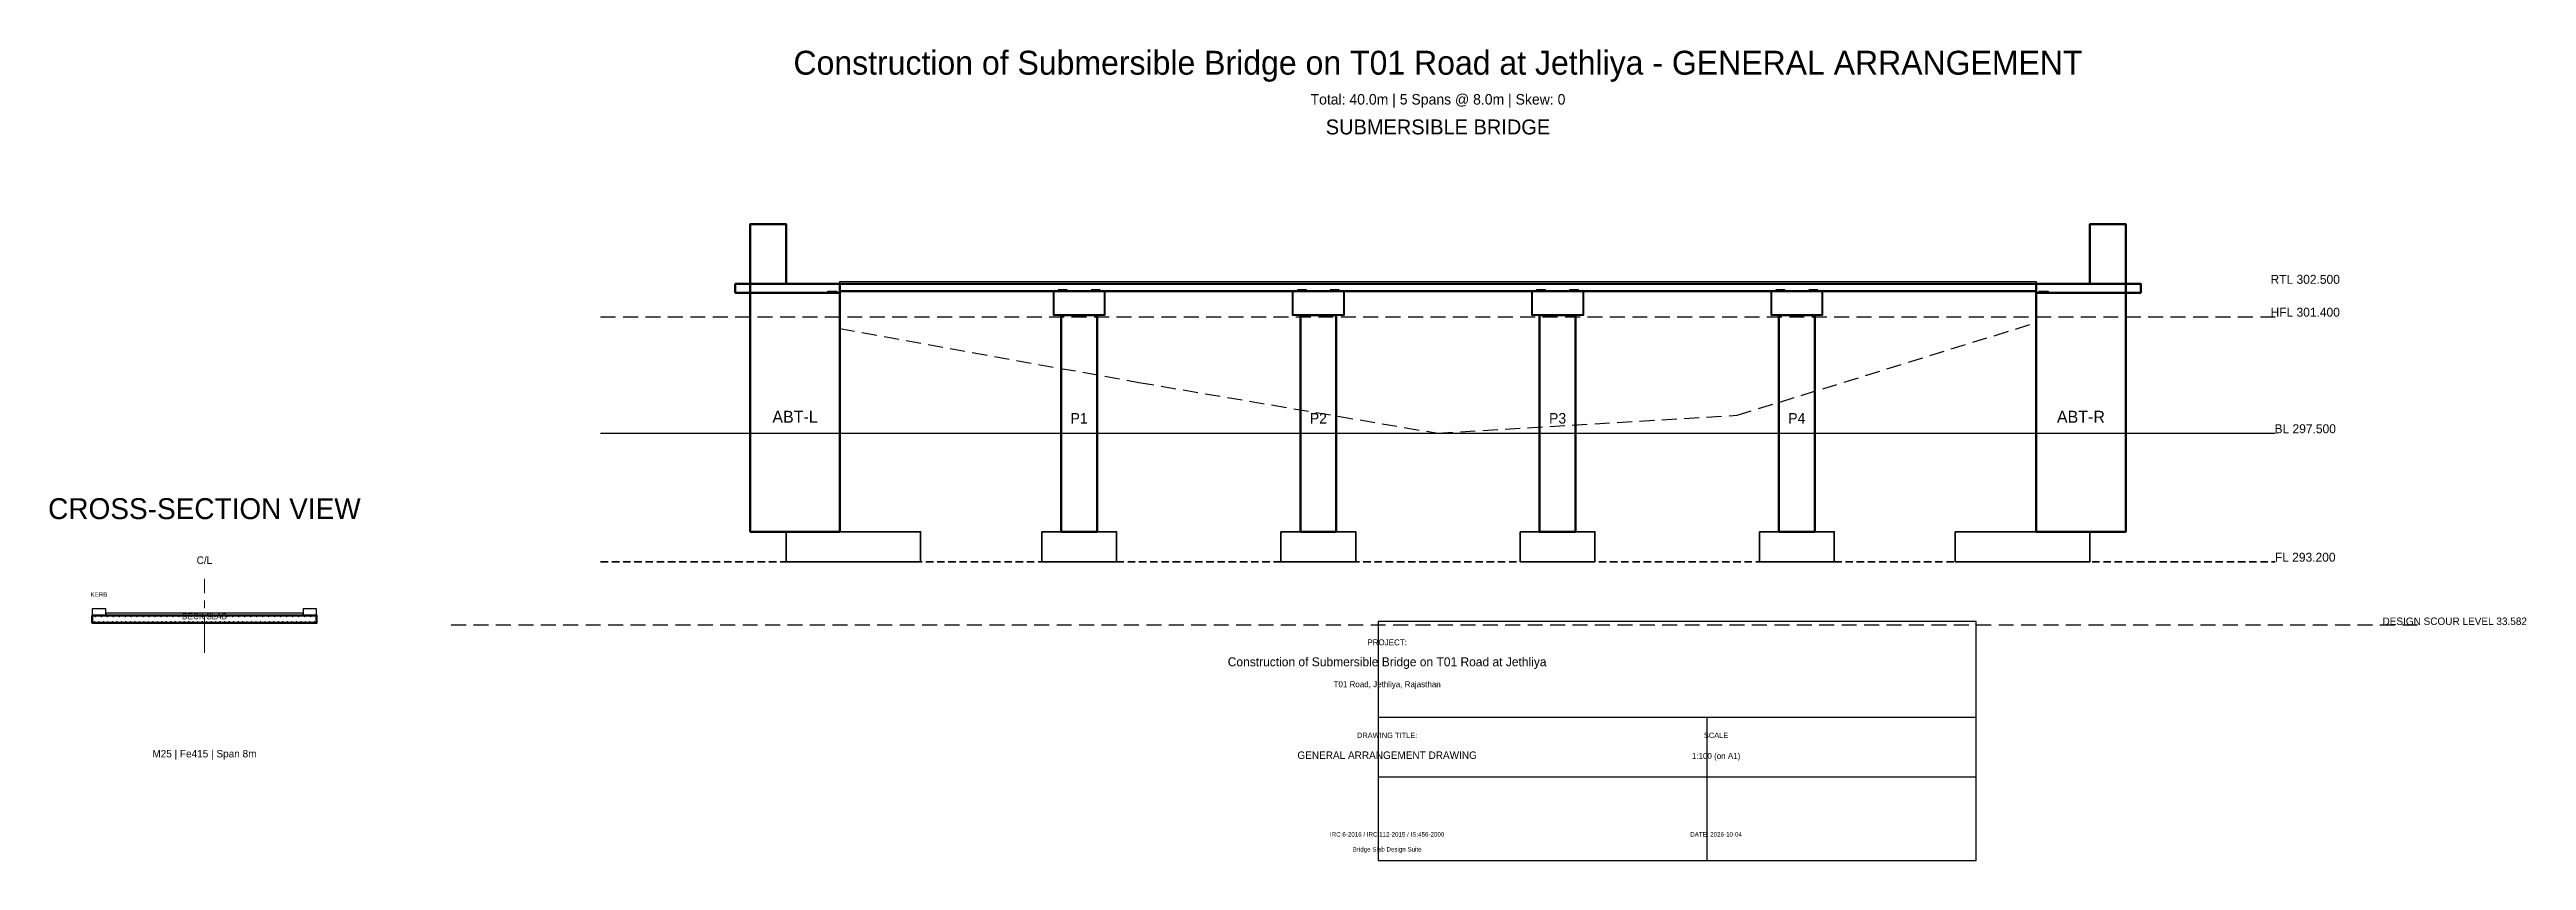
# Model space of a CAD drawing. Header units: metres. Extents: x -26 to 56, y -14 to 330.
# Drawn here: x -26.4 to 56.4, y 303.2 to 330.3 of the extents above.
import ezdxf
from ezdxf.enums import TextEntityAlignment as Align

# ---------------------------------------------------------------- set-up
doc = ezdxf.new("R2010")
doc.units = ezdxf.units.M
for name, pattern in [('CENTER', [2, 1.25, -0.25, 0.25, -0.25]), ('DASHED', [0.75, 0.5, -0.25]), ('HIDDEN', [0.375, 0.25, -0.125])]:
    doc.linetypes.add(name, pattern=pattern)
for name, color, linetype, lineweight in [('A-GRID', 8, 'CENTER', 15), ('A-TEXT', 7, 'CONTINUOUS', 18), ('A-TITLE', 7, 'CONTINUOUS', 25), ('G-BED', 32, 'CONTINUOUS', 25), ('G-HFL', 150, 'DASHED', 25), ('G-NGL', 30, 'DASHED', 25), ('H-CONC', 253, 'CONTINUOUS', 15), ('S-ABUT', 5, 'CONTINUOUS', 50), ('S-BEARING', 6, 'CONTINUOUS', 30), ('S-DECK', 4, 'CONTINUOUS', 50), ('S-FNDTN', 2, 'HIDDEN', 35), ('S-KERB', 8, 'CONTINUOUS', 25), ('S-PIER', 3, 'CONTINUOUS', 50), ('S-PIERCAP', 3, 'CONTINUOUS', 40), ('X-REBAR', 1, 'CONTINUOUS', 18)]:
    doc.layers.add(name, color=color, linetype=linetype, lineweight=lineweight)

msp = doc.modelspace()

# ---------------------------------------------------------------- hatches: boundary and pattern name
at = {"layer": 'H-CONC'}
h = msp.add_hatch(dxfattribs=at)
h.set_pattern_fill('ANSI31', color=256, scale=0.05, style=0)
h.set_pattern_definition([])
h.paths.add_polyline_path([(0, 322.5), (40, 322.5), (40, 322.25), (0, 322.25)])
h = msp.add_hatch(dxfattribs=at)
h.set_pattern_fill('ANSI31', color=256, scale=0.04, style=0)
h.set_pattern_definition([])
h.paths.add_polyline_path([(7.4, 321.45), (8.6, 321.45), (8.6, 314.2), (7.4, 314.2)])
h = msp.add_hatch(dxfattribs=at)
h.set_pattern_fill('ANSI31', color=256, scale=0.04, style=0)
h.set_pattern_definition([])
h.paths.add_polyline_path([(15.4, 321.45), (16.6, 321.45), (16.6, 314.2), (15.4, 314.2)])
h = msp.add_hatch(dxfattribs=at)
h.set_pattern_fill('ANSI31', color=256, scale=0.04, style=0)
h.set_pattern_definition([])
h.paths.add_polyline_path([(23.4, 321.45), (24.6, 321.45), (24.6, 314.2), (23.4, 314.2)])
h = msp.add_hatch(dxfattribs=at)
h.set_pattern_fill('ANSI31', color=256, scale=0.04, style=0)
h.set_pattern_definition([])
h.paths.add_polyline_path([(31.4, 321.45), (32.6, 321.45), (32.6, 314.2), (31.4, 314.2)])
h = msp.add_hatch(dxfattribs=at)
h.set_pattern_fill('ANSI32', color=256, scale=0.08, style=0)
h.set_pattern_definition([])
h.paths.add_polyline_path([(-1.8, 314.2), (2.7, 314.2), (2.7, 313.2), (-1.8, 313.2)])
h = msp.add_hatch(dxfattribs=at)
h.set_pattern_fill('ANSI32', color=256, scale=0.08, style=0)
h.set_pattern_definition([])
h.paths.add_polyline_path([(37.3, 314.2), (41.8, 314.2), (41.8, 313.2), (37.3, 313.2)])
h = msp.add_hatch(dxfattribs=at)
h.set_pattern_fill('ANSI31', color=256, scale=0.03, style=0)
h.set_pattern_definition([])
h.paths.add_polyline_path([(-25, 311.4), (-17.5, 311.4), (-17.5, 311.15), (-25, 311.15)])

# ---------------------------------------------------------------- linework, layer by layer
at = {"layer": 'A-GRID', "linetype": 'CENTER'}
msp.add_line((-21.25, 310.15), (-21.25, 312.625), dxfattribs=at)
at = {"layer": 'A-TITLE', "linetype": 'CONTINUOUS'}
for p, q in [((18, 308), (38, 308)), ((29, 303.2), (29, 308)), ((18, 306), (38, 306))]:
    msp.add_line(p, q, dxfattribs=at)
msp.add_lwpolyline([(18, 303.2), (38, 303.2), (38, 311.2), (18, 311.2)], close=True, dxfattribs=at)
at = {"layer": 'G-BED', "linetype": 'CONTINUOUS'}
msp.add_line((-8, 317.5), (48, 317.5), dxfattribs=at)
at = {"layer": 'G-BED', "linetype": 'DASHED'}
msp.add_line((-13, 311.082), (53, 311.082), dxfattribs=at)
at = {"layer": 'G-HFL', "linetype": 'DASHED'}
msp.add_line((-8, 321.4), (48, 321.4), dxfattribs=at)
at = {"layer": 'G-NGL', "linetype": 'DASHED'}
msp.add_lwpolyline([(0, 321), (10, 319.2), (20, 317.5), (30, 318.1), (40, 321.2)], dxfattribs=at)
at = {"layer": 'S-ABUT', "linetype": 'CONTINUOUS'}
for points in [[(-3, 322.5), (-1.8, 322.5), (-1.8, 324.5), (-3, 324.5)], [(41.8, 322.5), (43, 322.5), (43, 324.5), (41.8, 324.5)], [(-3, 322.5), (0, 322.5), (0, 314.2), (-3, 314.2)], [(40, 322.5), (43, 322.5), (43, 314.2), (40, 314.2)]]:
    msp.add_lwpolyline(points, close=True, dxfattribs=at)
at = {"layer": 'S-BEARING', "linetype": 'CONTINUOUS'}
for points in [[(-0.4, 322.25), (-0.1, 322.25), (-0.1, 322.2), (-0.4, 322.2)], [(7.3, 322.25), (7.6, 322.25), (7.6, 322.3), (7.3, 322.3)], [(8.4, 322.25), (8.7, 322.25), (8.7, 322.3), (8.4, 322.3)], [(15.3, 322.25), (15.6, 322.25), (15.6, 322.3), (15.3, 322.3)], [(16.4, 322.25), (16.7, 322.25), (16.7, 322.3), (16.4, 322.3)], [(23.3, 322.25), (23.6, 322.25), (23.6, 322.3), (23.3, 322.3)], [(24.4, 322.25), (24.7, 322.25), (24.7, 322.3), (24.4, 322.3)], [(31.3, 322.25), (31.6, 322.25), (31.6, 322.3), (31.3, 322.3)], [(32.4, 322.25), (32.7, 322.25), (32.7, 322.3), (32.4, 322.3)], [(40.1, 322.25), (40.4, 322.25), (40.4, 322.2), (40.1, 322.2)]]:
    msp.add_lwpolyline(points, close=True, dxfattribs=at)
at = {"layer": 'S-DECK', "linetype": 'CONTINUOUS'}
msp.add_line((0, 322.5), (40, 322.5), dxfattribs=at)
for points in [[(-3.5, 322.5), (0, 322.5), (0, 322.2), (-3.5, 322.2)], [(0, 322.5), (40, 322.5), (40, 322.25), (0, 322.25)], [(40, 322.5), (43.5, 322.5), (43.5, 322.2), (40, 322.2)], [(-25, 311.4), (-17.5, 311.4), (-17.5, 311.15), (-25, 311.15)]]:
    msp.add_lwpolyline(points, close=True, dxfattribs=at)
at = {"layer": 'S-FNDTN', "linetype": 'HIDDEN'}
msp.add_line((-8, 313.2), (48, 313.2), dxfattribs=at)
at = {"layer": 'S-FNDTN', "linetype": 'CONTINUOUS'}
for points in [[(-1.8, 314.2), (2.7, 314.2), (2.7, 313.2), (-1.8, 313.2)], [(6.75, 314.2), (9.25, 314.2), (9.25, 313.2), (6.75, 313.2)], [(14.75, 314.2), (17.25, 314.2), (17.25, 313.2), (14.75, 313.2)], [(22.75, 314.2), (25.25, 314.2), (25.25, 313.2), (22.75, 313.2)], [(30.75, 314.2), (33.25, 314.2), (33.25, 313.2), (30.75, 313.2)], [(37.3, 314.2), (41.8, 314.2), (41.8, 313.2), (37.3, 313.2)]]:
    msp.add_lwpolyline(points, close=True, dxfattribs=at)
at = {"layer": 'S-KERB', "linetype": 'CONTINUOUS'}
for points in [[(0, 322.575), (40, 322.575), (40, 322.5), (0, 322.5)], [(-25, 311.4), (-24.55, 311.4), (-24.55, 311.625), (-25, 311.625)], [(-24.55, 311.4), (-17.95, 311.4), (-17.95, 311.475), (-24.55, 311.475)], [(-17.95, 311.4), (-17.5, 311.4), (-17.5, 311.625), (-17.95, 311.625)]]:
    msp.add_lwpolyline(points, close=True, dxfattribs=at)
at = {"layer": 'S-PIER', "linetype": 'CONTINUOUS'}
for points in [[(7.4, 321.45), (8.6, 321.45), (8.6, 314.2), (7.4, 314.2)], [(15.4, 321.45), (16.6, 321.45), (16.6, 314.2), (15.4, 314.2)], [(23.4, 321.45), (24.6, 321.45), (24.6, 314.2), (23.4, 314.2)], [(31.4, 321.45), (32.6, 321.45), (32.6, 314.2), (31.4, 314.2)]]:
    msp.add_lwpolyline(points, close=True, dxfattribs=at)
at = {"layer": 'S-PIERCAP', "linetype": 'CONTINUOUS'}
for points in [[(7.15, 322.25), (8.85, 322.25), (8.85, 321.45), (7.15, 321.45)], [(15.15, 322.25), (16.85, 322.25), (16.85, 321.45), (15.15, 321.45)], [(23.15, 322.25), (24.85, 322.25), (24.85, 321.45), (23.15, 321.45)], [(31.15, 322.25), (32.85, 322.25), (32.85, 321.45), (31.15, 321.45)]]:
    msp.add_lwpolyline(points, close=True, dxfattribs=at)
at = {"layer": 'X-REBAR'}
for centre, radius in [((-24.925, 311.19), 0.01), ((-24.9, 311.36), 0.008), ((-24.775, 311.19), 0.01), ((-24.7, 311.36), 0.008), ((-24.625, 311.19), 0.01), ((-24.5, 311.36), 0.008), ((-24.475, 311.19), 0.01), ((-24.325, 311.19), 0.01), ((-24.3, 311.36), 0.008), ((-24.175, 311.19), 0.01), ((-24.1, 311.36), 0.008), ((-24.025, 311.19), 0.01), ((-23.9, 311.36), 0.008), ((-23.875, 311.19), 0.01), ((-23.725, 311.19), 0.01), ((-23.7, 311.36), 0.008), ((-23.575, 311.19), 0.01), ((-23.5, 311.36), 0.008), ((-23.425, 311.19), 0.01), ((-23.3, 311.36), 0.008), ((-23.275, 311.19), 0.01), ((-23.125, 311.19), 0.01), ((-23.1, 311.36), 0.008), ((-22.975, 311.19), 0.01), ((-22.9, 311.36), 0.008), ((-22.825, 311.19), 0.01), ((-22.7, 311.36), 0.008), ((-22.675, 311.19), 0.01), ((-22.525, 311.19), 0.01), ((-22.5, 311.36), 0.008), ((-22.375, 311.19), 0.01), ((-22.3, 311.36), 0.008), ((-22.225, 311.19), 0.01), ((-22.1, 311.36), 0.008), ((-22.075, 311.19), 0.01), ((-21.925, 311.19), 0.01), ((-21.9, 311.36), 0.008), ((-21.775, 311.19), 0.01), ((-21.7, 311.36), 0.008), ((-21.625, 311.19), 0.01), ((-21.5, 311.36), 0.008), ((-21.475, 311.19), 0.01), ((-21.325, 311.19), 0.01), ((-21.3, 311.36), 0.008), ((-21.175, 311.19), 0.01), ((-21.1, 311.36), 0.008), ((-21.025, 311.19), 0.01), ((-20.9, 311.36), 0.008), ((-20.875, 311.19), 0.01), ((-20.725, 311.19), 0.01), ((-20.7, 311.36), 0.008), ((-20.575, 311.19), 0.01), ((-20.5, 311.36), 0.008), ((-20.425, 311.19), 0.01), ((-20.3, 311.36), 0.008), ((-20.275, 311.19), 0.01), ((-20.125, 311.19), 0.01), ((-20.1, 311.36), 0.008), ((-19.975, 311.19), 0.01), ((-19.9, 311.36), 0.008), ((-19.825, 311.19), 0.01), ((-19.7, 311.36), 0.008), ((-19.675, 311.19), 0.01), ((-19.525, 311.19), 0.01), ((-19.5, 311.36), 0.008), ((-19.375, 311.19), 0.01), ((-19.3, 311.36), 0.008), ((-19.225, 311.19), 0.01), ((-19.1, 311.36), 0.008), ((-19.075, 311.19), 0.01), ((-18.925, 311.19), 0.01), ((-18.9, 311.36), 0.008), ((-18.775, 311.19), 0.01), ((-18.7, 311.36), 0.008), ((-18.625, 311.19), 0.01), ((-18.5, 311.36), 0.008), ((-18.475, 311.19), 0.01), ((-18.325, 311.19), 0.01), ((-18.3, 311.36), 0.008), ((-18.175, 311.19), 0.01), ((-18.1, 311.36), 0.008), ((-18.025, 311.19), 0.01), ((-17.9, 311.36), 0.008), ((-17.875, 311.19), 0.01), ((-17.725, 311.19), 0.01), ((-17.7, 311.36), 0.008), ((-17.575, 311.19), 0.01)]:
    msp.add_circle(centre, radius, dxfattribs=at)

# ---------------------------------------------------------------- texts
at = {"layer": 'A-GRID'}
msp.add_text('C/L', height=0.25, dxfattribs=at).set_placement((-21.25, 313.125), align=Align.CENTER)
at = {"layer": 'A-TEXT'}
for s, height, p in [('Construction of Submersible Bridge on T01 Road at Jethliya - GENERAL ARRANGEMENT', 0.8, (20, 329.5)), ('Total: 40.0m | 5 Spans @ 8.0m | Skew: 0', 0.35, (20, 328.5)), ('SUBMERSIBLE BRIDGE', 0.5, (20, 327.5)), ('RTL 302.500', 0.3, (49, 322.5)), ('ABT-L', 0.4, (-1.5, 317.85)), ('P1', 0.35, (8, 317.825)), ('P2', 0.35, (16, 317.825)), ('P3', 0.35, (24, 317.825)), ('P4', 0.35, (32, 317.825)), ('ABT-R', 0.4, (41.5, 317.85)), ('CROSS-SECTION VIEW', 0.7, (-21.25, 314.625)), ('FL 293.200', 0.3, (49, 313.2)), ('KERB', 0.15, (-24.775, 312.025)), ('DECK SLAB', 0.2, (-21.25, 311.275)), ('M25 | Fe415 | Span 8m', 0.25, (-21.25, 306.65))]:
    msp.add_text(s, height=height, dxfattribs=at).set_placement(p, align=Align.CENTER)
at = {"layer": 'A-TITLE'}
for s, height, p in [('Construction of Submersible Bridge on T01 Road at Jethliya', 0.3, (18.3, 309.7)), ('PROJECT:', 0.2, (18.3, 310.4)), ('T01 Road, Jethliya, Rajasthan', 0.2, (18.3, 309)), ('DRAWING TITLE:', 0.18, (18.3, 307.3)), ('SCALE', 0.18, (29.3, 307.3)), ('GENERAL ARRANGEMENT DRAWING', 0.25, (18.3, 306.6)), ('1:100 (on A1)', 0.2, (29.3, 306.6)), ('IRC:6-2016 / IRC:112-2015 / IS:456-2000', 0.15, (18.3, 304)), ('DATE: 2026-10-04', 0.15, (29.3, 304)), ('Bridge Slab Design Suite', 0.15, (18.3, 303.5))]:
    msp.add_text(s, height=height, dxfattribs=at).set_placement(p, align=Align.CENTER)
at = {"layer": 'G-BED'}
for s, height, p in [('BL 297.500', 0.3, (49, 317.5)), ('DESIGN SCOUR LEVEL 33.582', 0.25, (54, 311.082))]:
    msp.add_text(s, height=height, dxfattribs=at).set_placement(p, align=Align.CENTER)
at = {"layer": 'G-HFL'}
msp.add_text('HFL 301.400', height=0.3, dxfattribs=at).set_placement((49, 321.4), align=Align.CENTER)

doc.saveas('drawing.dxf')
